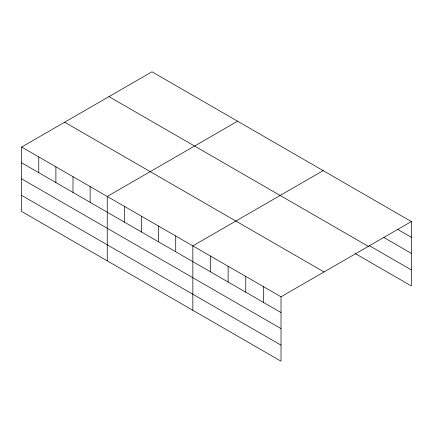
<?xml version="1.0" encoding="UTF-8"?>
<svg xmlns="http://www.w3.org/2000/svg" width="433" height="433" viewBox="0 0 433 433"><rect width="100%" height="100%" fill="white"/><g stroke="black" fill="none" stroke-linecap="round" stroke-linejoin="round"><path stroke-width="0.65" d="M21.65 147.036L281.022 296.784L281.022 361.203L21.65 211.456L21.65 147.036L151.978 71.797L411.35 221.544L411.35 285.964L355.022 253.446M237.571 121.213L107.243 196.452L107.243 260.872M323.164 170.629L192.837 245.874L192.837 310.293M281.022 296.784L411.35 221.544M397.694 229.425L411.35 237.311M383.47 237.273L411.35 253.365M369.246 245.598L411.35 269.905M108.97 96.624L368.342 246.372M64.658 122.209L324.03 271.956M21.65 162.803L281.022 312.556M21.65 178.861L281.022 328.609M21.65 195.402L281.022 345.15M263.388 286.603L263.388 302.369M245.749 276.422L245.749 292.188M228.11 266.235L228.11 282.002M210.476 256.055L210.476 271.821M175.717 235.99L175.717 251.757M158.602 226.102L158.602 241.874M141.483 216.219L141.483 231.991M124.363 206.335L124.363 222.107M90.124 186.569L90.124 202.341M73.004 176.686L73.004 192.452M55.889 166.802L55.889 182.569M38.77 156.919L38.77 172.686"/></g></svg>
